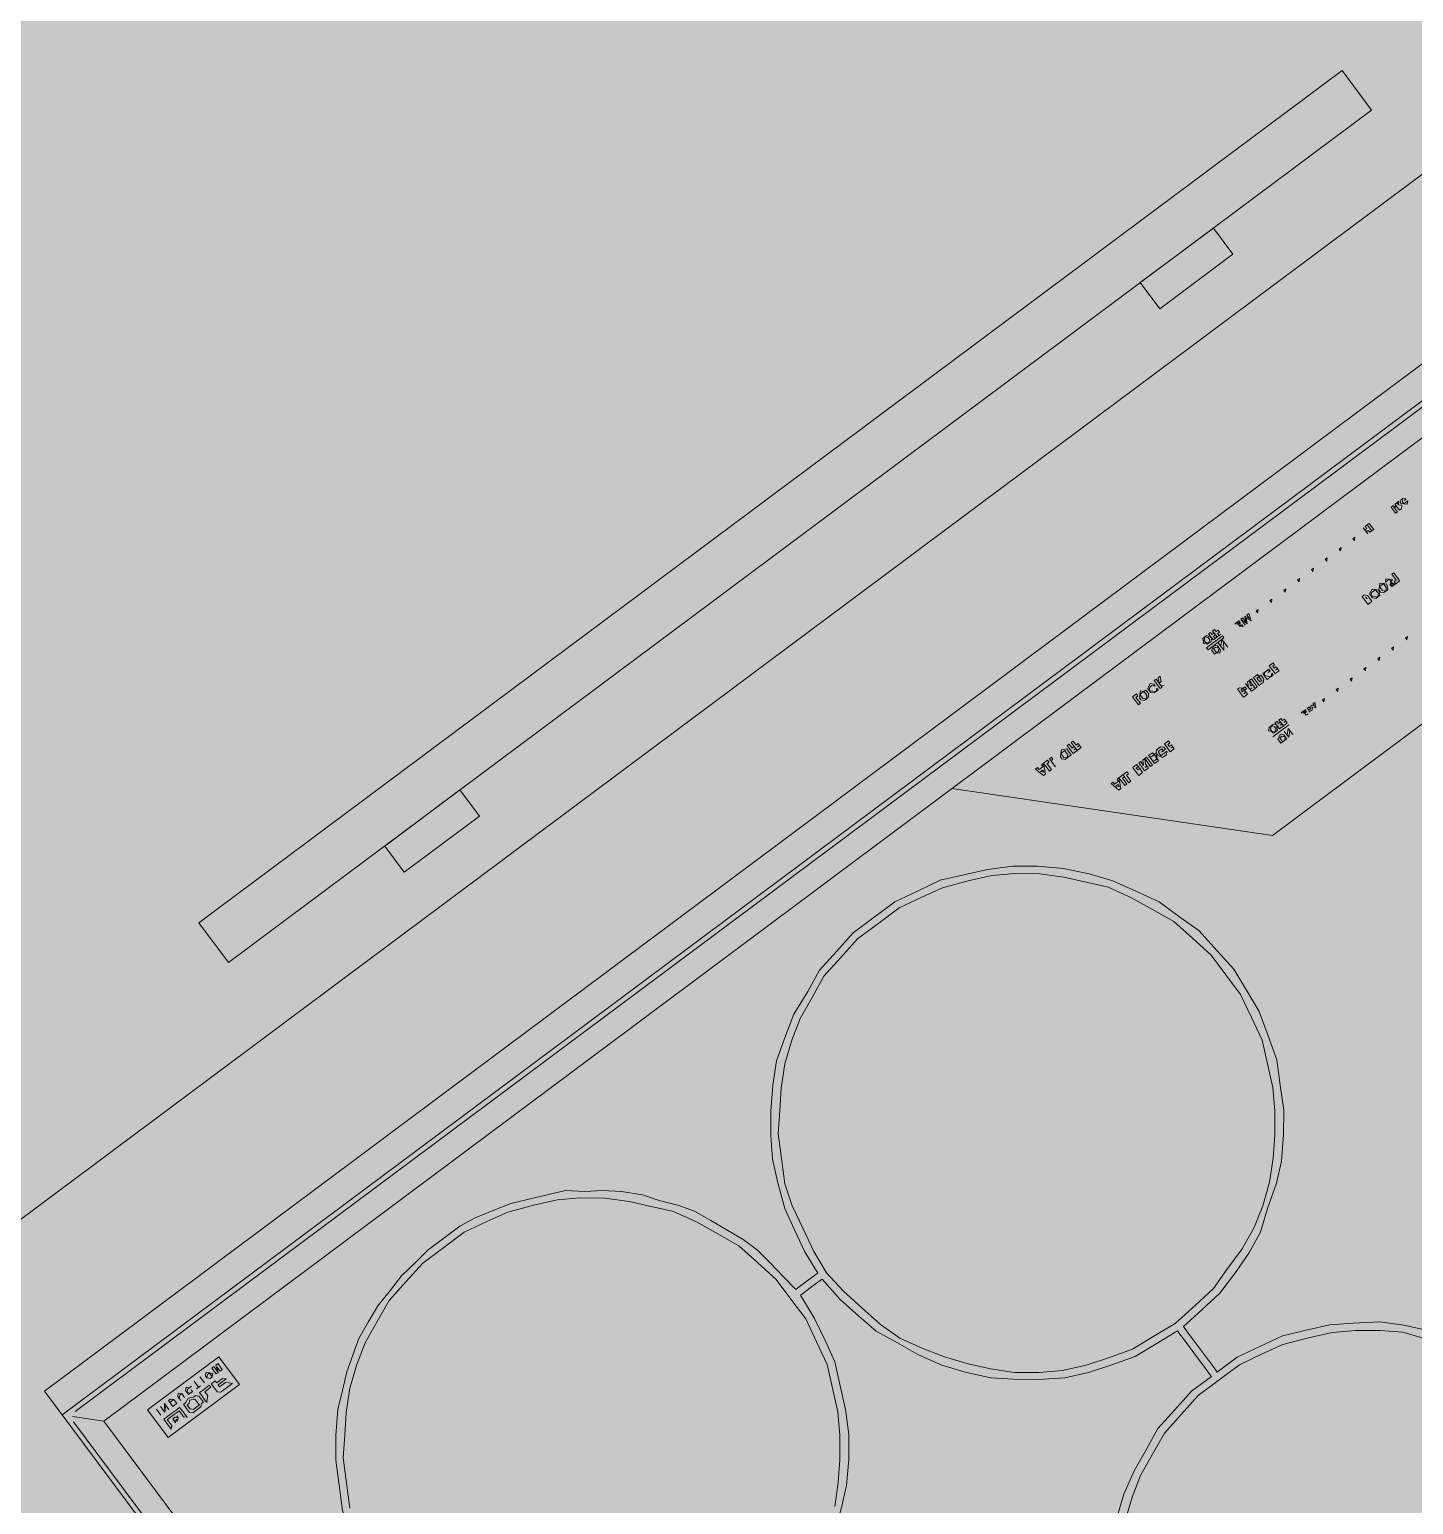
# Model space of a CAD drawing. Header units: metres. Extents: x -466 to 1322, y -1072 to 50.
# Drawn here: x 27.549 to 28.112, y -188.872 to -188.272 of the extents above; entities that cross this region are included whole.
import ezdxf

# ---------------------------------------------------------------- set-up
doc = ezdxf.new("R2010")
doc.units = ezdxf.units.M
doc.layers.add('A - MURO BAJO', color=2, linetype='Continuous', lineweight=0)
doc.layers.add('A-Furn-Ktch', color=122, linetype='Continuous', lineweight=5)
doc.layers.add('Hatch Interior', color=7, linetype='Continuous', lineweight=0, true_color=0xaf6350)

msp = doc.modelspace()

# ---------------------------------------------------------------- hatches: boundary and pattern name
at = {"layer": 'Hatch Interior', "transparency": 33554687}
h = msp.add_hatch(color=256, dxfattribs=at)
h.dxf.hatch_style = 1
h.paths.add_polyline_path([(8.29084, -197.84474), (48.88704, -167.58569), (57.00696, -188.03149), (51.1518, -190.35683), (45.60585, -176.39223), (17.7382, -197.16384), (15.52701, -194.19725), (9.71181, -198.53171)])
h.paths.add_polyline_path([(29.40053, -202.38558), (27.18072, -206.97714), (48.83309, -217.44507), (51.0529, -212.85351)])
h.paths.add_polyline_path([(51.89028, -192.14928), (57.71104, -189.8373), (59.56785, -194.47976), (53.76873, -196.78284), (53.69044, -196.74906)])
h.paths.add_polyline_path([(18.14652, -194.36504), (16.54296, -195.56028), (15.52701, -194.19725), (15.36665, -194.31678), (17.45832, -197.12301), (13.26423, -200.24914), (13.46722, -200.34728), (17.7382, -197.16384), (16.66249, -195.72064), (18.26605, -194.5254), (19.34176, -195.9686), (21.46648, -194.38491), (21.34695, -194.22455), (19.22224, -195.80824), (17.25009, -193.16237), (20.17659, -190.98106), (22.26826, -193.78729), (22.34843, -193.72753), (20.25677, -190.9213), (23.10308, -188.79975), (25.07523, -191.44562), (23.03246, -192.97193), (23.15199, -193.13229), (29.32293, -188.52897), (29.20341, -188.36861), (25.23558, -191.3261), (23.14392, -188.51987), (17.13057, -193.00201)])
h.paths.add_polyline_path([(46.60465, -178.89054), (51.65518, -175.12604), (51.73174, -175.31843), (46.84723, -178.95917), (48.16451, -182.28983), (53.6479, -180.11213), (53.72202, -180.29789), (48.23863, -182.47559), (51.27082, -190.09437), (56.75422, -187.91667), (56.56271, -187.45474), (56.74859, -187.38092), (57.00696, -188.03149), (51.1518, -190.35683), (43.73311, -171.6767), (28.48209, -183.0443), (27.95905, -183.43416), (8.49383, -197.94288), (8.29084, -197.84474), (48.88704, -167.58569), (49.15533, -168.26123), (48.96945, -168.33506), (48.79743, -167.90192), (43.89916, -171.55294), (45.60918, -176.38974)], flags=16)
h.paths.add_polyline_path([(53.69044, -196.74906), (53.76873, -196.78284), (59.56785, -194.47976), (58.53021, -191.86866), (55.55673, -193.04956), (55.63055, -193.23544), (58.60459, -192.05431), (59.49403, -194.29388), (55.66029, -195.81643), (55.52089, -195.87179), (53.82475, -196.5454), (52.93532, -194.30583)], flags=17)
h.paths.add_polyline_path([(55.07852, -190.88411), (55.19965, -190.83828), (55.24816, -190.81542)], flags=16)
h.paths.add_polyline_path([(57.51408, -189.91687), (57.72234, -189.83282), (57.16471, -190.05428)])
h.paths.add_polyline_path([(52.41364, -191.94146), (51.89028, -192.14928), (51.89028, -192.14928)], flags=16)

# ---------------------------------------------------------------- linework, layer by layer
at = {"layer": 'A - MURO BAJO', "ltscale": 0.05}
msp.add_lwpolyline([(23.14392, -188.51987), (23.62498, -188.1613), (25.31235, -190.42068), (28.7991, -187.82177), (29.20341, -188.36861)], dxfattribs=at)
at = {"layer": 'A-Furn-Ktch'}
for points in [[(28.28504, -188.28209), (27.55527, -188.82604)], [(28.29305, -188.29114), (27.56246, -188.8357)], [(28.28861, -188.29695), (27.56768, -188.83431)], [(27.56768, -188.83431), (28.28861, -188.29695)], [(27.57931, -188.83816), (28.28897, -188.3092)], [(28.34475, -188.38403), (28.05509, -188.59993)], [(28.10809, -188.4628), (28.10728, -188.4634)], [(28.10788, -188.4642), (28.10809, -188.4628)], [(28.10809, -188.4628), (28.10949, -188.463)], [(28.10949, -188.463), (28.10809, -188.4628)], [(28.10406, -188.4658), (28.10326, -188.4664)], [(28.10326, -188.4664), (28.10506, -188.46881)], [(28.10546, -188.46601), (28.10406, -188.4658)], [(28.10466, -188.46661), (28.10406, -188.4658)], [(28.10406, -188.4658), (28.10466, -188.46661)], [(28.10466, -188.46661), (28.10546, -188.46601)], [(28.10526, -188.46741), (28.10466, -188.46661)], [(28.10567, -188.4646), (28.10487, -188.4652)], [(28.10487, -188.4652), (28.10666, -188.46762)], [(28.10506, -188.46881), (28.10586, -188.46822)], [(28.10586, -188.46822), (28.10526, -188.46741)], [(28.10648, -188.464), (28.10567, -188.4646)], [(28.10567, -188.4646), (28.10627, -188.46541)], [(28.10627, -188.46541), (28.10567, -188.4646)], [(28.10627, -188.46541), (28.10648, -188.464)], [(28.10767, -188.46561), (28.10627, -188.46541)], [(28.10666, -188.46762), (28.10747, -188.46702)], [(28.10728, -188.4634), (28.10707, -188.46481)], [(28.10707, -188.46481), (28.10848, -188.46501)], [(28.10747, -188.46702), (28.10767, -188.46561)], [(28.10848, -188.46501), (28.10788, -188.4642)], [(28.11009, -188.46381), (28.10929, -188.46441), (28.10848, -188.46501)], [(28.10848, -188.46501), (28.10989, -188.46522)], [(28.10949, -188.463), (28.10869, -188.4636)], [(28.10869, -188.4636), (28.10949, -188.463)], [(28.10989, -188.46522), (28.11009, -188.46381)], [(28.09199, -188.4748), (28.09379, -188.47721)], [(28.09259, -188.4756), (28.09199, -188.4748)], [(28.0936, -188.4736), (28.0928, -188.4742)], [(28.0928, -188.4742), (28.0934, -188.475)], [(28.09441, -188.473), (28.0936, -188.4736)], [(28.0936, -188.4736), (28.0954, -188.47601)], [(28.0954, -188.47601), (28.0936, -188.4736)], [(28.09621, -188.47541), (28.09441, -188.473)], [(28.08776, -188.4792), (28.08836, -188.48), (28.08857, -188.4786), (28.08776, -188.4792)], [(28.0934, -188.475), (28.09259, -188.4756)], [(28.09319, -188.47641), (28.094, -188.47581)], [(28.09379, -188.47721), (28.09319, -188.47641)], [(28.094, -188.47581), (28.0946, -188.47661)], [(28.0946, -188.47661), (28.0954, -188.47601)], [(28.0954, -188.47601), (28.09621, -188.47541)], [(28.08213, -188.4834), (28.08273, -188.4842), (28.08294, -188.4828), (28.08213, -188.4834)], [(28.07086, -188.49179), (28.07146, -188.4926), (28.07167, -188.49119), (28.07086, -188.49179)], [(28.0765, -188.48759), (28.0771, -188.4884), (28.0773, -188.487), (28.0765, -188.48759)], [(28.06523, -188.49599), (28.06583, -188.4968), (28.06604, -188.49539), (28.06523, -188.49599)], [(28.09854, -188.4987), (28.09834, -188.50011), (28.09894, -188.50091)], [(28.10015, -188.4975), (28.09875, -188.4973), (28.09854, -188.4987)], [(28.09854, -188.4987), (28.09935, -188.4981), (28.10015, -188.4975)], [(28.09974, -188.50031), (28.09914, -188.49951), (28.09854, -188.4987)], [(28.10195, -188.49991), (28.10156, -188.49771), (28.10015, -188.4975)], [(28.10015, -188.4975), (28.10075, -188.49831), (28.10135, -188.49911)], [(28.10116, -188.49549), (28.10096, -188.4969)], [(28.10096, -188.4969), (28.10176, -188.4963)], [(28.10257, -188.4957), (28.10116, -188.49549)], [(28.10176, -188.4963), (28.10257, -188.4957)], [(28.10398, -188.4959), (28.10257, -188.4957)], [(28.10257, -188.4957), (28.10317, -188.49651)], [(28.10317, -188.49651), (28.10297, -188.49791)], [(28.10377, -188.49731), (28.10437, -188.49811), (28.10297, -188.49791)], [(28.10297, -188.49791), (28.10377, -188.49731)], [(28.10297, -188.49791), (28.10356, -188.49871)], [(28.10317, -188.49651), (28.10398, -188.4959)], [(28.10377, -188.49731), (28.10317, -188.49651)], [(28.10356, -188.49871), (28.10437, -188.49811)], [(28.10438, -188.4931), (28.10357, -188.4937)], [(28.10357, -188.4937), (28.10537, -188.49611)], [(28.10517, -188.49751), (28.10377, -188.49731)], [(28.10437, -188.49811), (28.10517, -188.49751)], [(28.10618, -188.49551), (28.10438, -188.4931)], [(28.10537, -188.49611), (28.10458, -188.49671)], [(28.10458, -188.49671), (28.10517, -188.49751)], [(28.10517, -188.49751), (28.10678, -188.49632)], [(28.10678, -188.49632), (28.10618, -188.49551)], [(28.05397, -188.50439), (28.05457, -188.50519), (28.05478, -188.50379), (28.05397, -188.50439)], [(28.0596, -188.50019), (28.0602, -188.501), (28.06041, -188.49959), (28.0596, -188.50019)], [(28.09231, -188.50209), (28.09151, -188.50269)], [(28.09151, -188.50269), (28.09211, -188.5035), (28.09271, -188.5043), (28.0939, -188.50591)], [(28.09372, -188.5023), (28.09231, -188.50209)], [(28.09351, -188.5037), (28.09291, -188.5029)], [(28.09291, -188.5029), (28.09351, -188.5037)], [(28.09432, -188.5031), (28.09372, -188.5023)], [(28.09492, -188.50391), (28.09432, -188.5031)], [(28.09694, -188.4999), (28.09553, -188.49969), (28.09452, -188.5017)], [(28.09452, -188.5017), (28.09512, -188.5025), (28.09572, -188.50331)], [(28.09471, -188.50531), (28.09552, -188.50471)], [(28.09552, -188.50471), (28.09492, -188.50391)], [(28.09653, -188.50271), (28.09512, -188.5025), (28.09533, -188.5011)], [(28.09533, -188.5011), (28.09613, -188.5005), (28.09694, -188.4999)], [(28.09572, -188.50331), (28.09713, -188.50351)], [(28.09793, -188.50291), (28.09653, -188.50271)], [(28.09874, -188.50231), (28.09834, -188.50011), (28.09694, -188.4999)], [(28.09694, -188.4999), (28.09754, -188.5007), (28.09814, -188.50151)], [(28.09713, -188.50351), (28.09793, -188.50291)], [(28.09814, -188.50151), (28.09793, -188.50291)], [(28.09793, -188.50291), (28.09874, -188.50231)], [(28.09894, -188.50091), (28.10034, -188.50111)], [(28.10115, -188.50051), (28.09974, -188.50031)], [(28.10034, -188.50111), (28.10115, -188.50051)], [(28.10135, -188.49911), (28.10115, -188.50051)], [(28.10115, -188.50051), (28.10195, -188.49991)], [(28.04572, -188.51179), (28.04371, -188.51078)], [(28.04371, -188.51078), (28.04411, -188.51299)], [(28.04533, -188.50958), (28.04452, -188.51018)], [(28.04452, -188.51018), (28.04572, -188.51179)], [(28.04632, -188.5126), (28.04533, -188.50958)], [(28.04834, -188.50858), (28.04894, -188.50939), (28.04914, -188.50798), (28.04834, -188.50858)], [(28.0939, -188.50591), (28.09471, -188.50531)], [(28.03146, -188.51616), (28.03065, -188.51676)], [(28.03065, -188.51676), (28.03245, -188.51918)], [(28.03206, -188.51697), (28.03146, -188.51616)], [(28.03286, -188.51637), (28.03206, -188.51697)], [(28.03346, -188.51717), (28.03286, -188.51637)], [(28.0405, -188.51318), (28.03969, -188.51378)], [(28.03969, -188.51378), (28.0411, -188.51398)], [(28.0413, -188.51258), (28.0405, -188.51318)], [(28.0411, -188.51398), (28.0405, -188.51318)], [(28.0405, -188.51318), (28.0419, -188.51338)], [(28.0419, -188.51338), (28.0411, -188.51398)], [(28.0411, -188.51398), (28.0417, -188.51479)], [(28.0419, -188.51338), (28.0413, -188.51258)], [(28.0417, -188.51479), (28.0419, -188.51338)], [(28.0425, -188.51419), (28.0417, -188.51479)], [(28.0417, -188.51479), (28.0431, -188.51499)], [(28.04292, -188.51138), (28.04211, -188.51198)], [(28.04211, -188.51198), (28.04471, -188.51379)], [(28.04391, -188.51439), (28.04211, -188.51198)], [(28.04211, -188.51198), (28.04391, -188.51439)], [(28.0431, -188.51499), (28.0425, -188.51419)], [(28.04411, -188.51299), (28.04292, -188.51138)], [(28.04471, -188.51379), (28.04431, -188.51159)], [(28.04431, -188.51159), (28.04632, -188.5126)], [(28.02824, -188.51856), (28.02744, -188.51916), (28.02663, -188.51976)], [(28.02663, -188.51976), (28.02703, -188.52197), (28.02783, -188.52137)], [(28.02723, -188.52056), (28.02744, -188.51916), (28.02884, -188.51937)], [(28.02783, -188.52137), (28.02723, -188.52056)], [(28.02783, -188.52137), (28.02843, -188.52217)], [(28.02924, -188.52157), (28.02783, -188.52137)], [(28.03466, -188.51878), (28.02822, -188.52358)], [(28.03004, -188.52098), (28.03024, -188.51957), (28.02824, -188.51856)], [(28.02843, -188.52217), (28.02924, -188.52157)], [(28.02882, -188.52438), (28.03526, -188.51959)], [(28.02884, -188.51937), (28.02944, -188.52017)], [(28.02985, -188.51736), (28.02904, -188.51796)], [(28.02904, -188.51796), (28.03084, -188.52038)], [(28.02944, -188.52017), (28.02924, -188.52157)], [(28.02924, -188.52157), (28.03004, -188.52098)], [(28.03045, -188.51817), (28.02985, -188.51736)], [(28.03264, -188.52279), (28.03123, -188.52259), (28.03023, -188.52459)], [(28.03125, -188.51757), (28.03045, -188.51817)], [(28.03084, -188.52038), (28.03245, -188.51918)], [(28.03105, -188.51897), (28.03185, -188.51837)], [(28.03165, -188.51978), (28.03105, -188.51897)], [(28.03185, -188.51837), (28.03125, -188.51757)], [(28.03245, -188.51918), (28.03165, -188.51978)], [(28.03245, -188.51918), (28.03406, -188.51798)], [(28.03384, -188.5244), (28.03324, -188.52359), (28.03264, -188.52279)], [(28.03266, -188.51777), (28.03346, -188.51717)], [(28.03326, -188.51858), (28.03266, -188.51777)], [(28.03404, -188.52299), (28.03284, -188.52139)], [(28.03284, -188.52139), (28.03524, -188.5246)], [(28.03406, -188.51798), (28.03326, -188.51858)], [(28.03446, -188.52019), (28.03404, -188.52299)], [(28.03685, -188.5234), (28.03446, -188.52019)], [(28.03526, -188.51959), (28.03466, -188.51878)], [(28.03524, -188.5246), (28.03506, -188.52099)], [(28.03506, -188.52099), (28.03685, -188.5234)], [(28.10972, -188.52041), (28.10912, -188.5196), (28.10993, -188.519), (28.10972, -188.52041)], [(28.02822, -188.52358), (28.02882, -188.52438)], [(28.03023, -188.52459), (28.03083, -188.52539), (28.03143, -188.5262)], [(28.03104, -188.52399), (28.03183, -188.52339), (28.03324, -188.52359), (28.03303, -188.525)], [(28.03223, -188.5256), (28.03163, -188.52479), (28.03104, -188.52399)], [(28.03143, -188.5262), (28.03223, -188.5256)], [(28.03303, -188.525), (28.03223, -188.5256)], [(28.03223, -188.5256), (28.03363, -188.52581)], [(28.03363, -188.52581), (28.03384, -188.5244)], [(28.09845, -188.52881), (28.09785, -188.528), (28.09866, -188.5274), (28.09845, -188.52881)], [(28.10409, -188.5246), (28.10349, -188.5238), (28.10429, -188.5232), (28.10409, -188.5246)], [(28.04887, -188.53448), (28.04806, -188.53508)], [(28.04947, -188.53528), (28.04887, -188.53448)], [(28.05027, -188.53469), (28.04947, -188.53528)], [(28.05147, -188.5363), (28.05027, -188.53469)], [(28.05188, -188.53349), (28.05107, -188.53409)], [(28.05107, -188.53409), (28.05167, -188.53489), (28.05287, -188.5365)], [(28.05308, -188.5351), (28.05167, -188.53489), (28.05188, -188.53349)], [(28.05349, -188.53228), (28.05188, -188.53349)], [(28.05188, -188.53349), (28.05268, -188.53289)], [(28.05268, -188.53289), (28.05409, -188.53309)], [(28.05469, -188.5339), (28.05448, -188.5353), (28.05308, -188.5351)], [(28.05409, -188.53309), (28.05328, -188.53369)], [(28.05328, -188.53369), (28.05409, -188.53309)], [(28.05409, -188.53309), (28.05349, -188.53228)], [(28.0553, -188.52968), (28.05369, -188.53088)], [(28.05369, -188.53088), (28.05609, -188.5341)], [(28.05448, -188.5353), (28.05529, -188.5347)], [(28.05529, -188.5347), (28.05469, -188.5339)], [(28.0551, -188.53108), (28.0559, -188.53048)], [(28.0557, -188.53189), (28.0551, -188.53108)], [(28.0559, -188.53048), (28.0553, -188.52968)], [(28.0565, -188.53129), (28.0557, -188.53189)], [(28.05609, -188.5341), (28.0577, -188.5329)], [(28.0571, -188.53209), (28.0563, -188.53269)], [(28.0563, -188.53269), (28.0571, -188.53209)], [(28.0571, -188.53209), (28.0565, -188.53129)], [(28.0577, -188.5329), (28.0571, -188.53209)], [(28.09282, -188.533), (28.09222, -188.5322), (28.09303, -188.5316), (28.09282, -188.533)], [(28.00269, -188.54137), (28.00348, -188.54077)], [(28.00348, -188.54077), (28.00408, -188.54157)], [(28.00429, -188.54017), (28.0053, -188.53816)], [(28.00489, -188.54097), (28.00429, -188.54017)], [(28.00509, -188.53957), (28.00489, -188.54097)], [(28.0059, -188.53897), (28.00509, -188.53957)], [(28.0053, -188.53816), (28.00671, -188.53837)], [(28.0073, -188.53917), (28.0059, -188.53897)], [(28.00629, -188.54118), (28.0077, -188.54138), (28.0079, -188.53998)], [(28.00671, -188.53837), (28.0073, -188.53917)], [(28.00691, -188.53696), (28.00772, -188.53636)], [(28.00751, -188.53777), (28.00691, -188.53696)], [(28.00811, -188.53857), (28.00751, -188.53777)], [(28.0085, -188.54078), (28.0077, -188.54138)], [(28.00772, -188.53636), (28.00832, -188.53717)], [(28.0079, -188.53998), (28.0085, -188.54078)], [(28.00931, -188.54018), (28.00811, -188.53857)], [(28.00832, -188.53717), (28.00891, -188.53797)], [(28.00852, -188.53576), (28.00932, -188.53517)], [(28.00891, -188.53797), (28.00852, -188.53576)], [(28.00972, -188.53737), (28.00891, -188.53797)], [(28.00891, -188.53797), (28.00951, -188.53878)], [(28.01012, -188.53958), (28.00931, -188.54018)], [(28.00932, -188.53517), (28.00972, -188.53737)], [(28.00951, -188.53878), (28.01092, -188.53898)], [(28.01092, -188.53898), (28.00951, -188.53878)], [(28.00951, -188.53878), (28.01012, -188.53958)], [(28.04162, -188.53987), (28.04082, -188.54047)], [(28.04082, -188.54047), (28.04142, -188.54128), (28.04202, -188.54209), (28.04322, -188.54369)], [(28.04303, -188.54008), (28.04162, -188.53987)], [(28.04222, -188.54068), (28.04303, -188.54008)], [(28.04282, -188.54148), (28.04222, -188.54068)], [(28.04303, -188.54008), (28.04363, -188.54088), (28.04282, -188.54148)], [(28.04383, -188.53948), (28.04303, -188.54008)], [(28.04363, -188.54088), (28.04443, -188.54029)], [(28.04443, -188.54029), (28.04383, -188.53948)], [(28.04523, -188.53969), (28.04403, -188.53808)], [(28.04403, -188.53808), (28.04463, -188.53888), (28.04523, -188.53969), (28.04643, -188.5413)], [(28.04564, -188.53688), (28.04484, -188.53748)], [(28.04484, -188.53748), (28.04523, -188.53969)], [(28.04645, -188.53628), (28.04564, -188.53688)], [(28.04564, -188.53688), (28.04804, -188.5401)], [(28.04604, -188.53909), (28.04564, -188.53688)], [(28.04583, -188.54049), (28.04664, -188.53989)], [(28.04664, -188.53989), (28.04583, -188.54049)], [(28.04685, -188.53849), (28.04604, -188.53909)], [(28.04643, -188.5413), (28.04724, -188.5407)], [(28.04885, -188.5395), (28.04645, -188.53628)], [(28.04804, -188.5401), (28.04685, -188.53849)], [(28.04724, -188.5407), (28.04804, -188.5401)], [(28.04806, -188.53508), (28.04726, -188.53568)], [(28.04726, -188.53568), (28.04786, -188.53648), (28.04846, -188.53729), (28.04965, -188.53889)], [(28.04804, -188.5401), (28.04885, -188.5395)], [(28.04866, -188.53588), (28.04947, -188.53528)], [(28.04986, -188.53749), (28.04866, -188.53588)], [(28.04947, -188.53528), (28.05007, -188.53609)], [(28.04965, -188.53889), (28.05046, -188.53829)], [(28.05067, -188.53689), (28.04986, -188.53749)], [(28.05007, -188.53609), (28.05067, -188.53689)], [(28.05046, -188.53829), (28.05126, -188.53769)], [(28.05126, -188.53769), (28.05147, -188.5363)], [(28.05287, -188.5365), (28.05448, -188.5353)], [(28.08156, -188.5414), (28.08096, -188.54059), (28.08176, -188.53999), (28.08156, -188.5414)], [(28.08719, -188.5372), (28.08659, -188.5364), (28.08739, -188.5358), (28.08719, -188.5372)], [(27.99806, -188.54356), (27.99967, -188.54236)], [(28.00046, -188.54678), (27.99806, -188.54356)], [(28.00027, -188.54317), (27.99946, -188.54377)], [(27.99946, -188.54377), (28.00126, -188.54618)], [(27.99967, -188.54236), (28.00027, -188.54317)], [(28.00126, -188.54618), (28.00046, -188.54678)], [(28.00087, -188.54397), (28.00107, -188.54257)], [(28.00147, -188.54477), (28.00087, -188.54397)], [(28.00107, -188.54257), (28.00128, -188.54116), (28.00269, -188.54137)], [(28.00188, -188.54197), (28.00107, -188.54257)], [(28.00107, -188.54257), (28.00167, -188.54337)], [(28.00287, -188.54498), (28.00147, -188.54477)], [(28.00167, -188.54337), (28.00227, -188.54417)], [(28.00269, -188.54137), (28.00188, -188.54197)], [(28.00227, -188.54417), (28.00368, -188.54438), (28.00388, -188.54297)], [(28.00388, -188.54297), (28.00328, -188.54217), (28.00269, -188.54137)], [(28.00448, -188.54378), (28.00368, -188.54438), (28.00287, -188.54498)], [(28.00408, -188.54157), (28.00468, -188.54238)], [(28.00468, -188.54238), (28.00448, -188.54378)], [(28.00489, -188.54097), (28.00629, -188.54118)], [(28.00549, -188.54178), (28.00489, -188.54097)], [(28.0077, -188.54138), (28.00689, -188.54198), (28.00549, -188.54178)], [(28.04322, -188.54369), (28.04402, -188.54309)], [(28.04342, -188.54229), (28.04423, -188.54169)], [(28.04423, -188.54169), (28.04342, -188.54229)], [(28.04423, -188.54169), (28.04363, -188.54088)], [(28.04402, -188.54309), (28.04483, -188.54249)], [(28.04483, -188.54249), (28.04423, -188.54169)], [(28.07231, -188.54579), (28.07151, -188.54639)], [(28.07151, -188.54639), (28.07211, -188.54719)], [(28.07271, -188.548), (28.07231, -188.54579)], [(28.07593, -188.5456), (28.07533, -188.54479), (28.07613, -188.54419), (28.07593, -188.5456)], [(28.05844, -188.55237), (28.05764, -188.55297)], [(28.05904, -188.55317), (28.05844, -188.55237)], [(28.05985, -188.55257), (28.05904, -188.55317)], [(28.06045, -188.55338), (28.05985, -188.55257)], [(28.06749, -188.54939), (28.06668, -188.54999)], [(28.06668, -188.54999), (28.06808, -188.55019)], [(28.06829, -188.54879), (28.06749, -188.54939)], [(28.06808, -188.55019), (28.06749, -188.54939)], [(28.06749, -188.54939), (28.06889, -188.54959)], [(28.06808, -188.55019), (28.06889, -188.54959)], [(28.06889, -188.54959), (28.06808, -188.55019)], [(28.06869, -188.55099), (28.06808, -188.55019)], [(28.06808, -188.55019), (28.06869, -188.55099)], [(28.06889, -188.54959), (28.06829, -188.54879)], [(28.06949, -188.55039), (28.06869, -188.55099)], [(28.06869, -188.55099), (28.06949, -188.55039)], [(28.0699, -188.54759), (28.0691, -188.54819)], [(28.0691, -188.54819), (28.0711, -188.54919)], [(28.0703, -188.54979), (28.0691, -188.54819)], [(28.0691, -188.54819), (28.0703, -188.54979)], [(28.0705, -188.54839), (28.0699, -188.54759)], [(28.0707, -188.54699), (28.0705, -188.54839)], [(28.07211, -188.54719), (28.0707, -188.54699)], [(28.0711, -188.54919), (28.0713, -188.54779)], [(28.0713, -188.54779), (28.07271, -188.548)], [(28.05362, -188.55597), (28.05341, -188.55737), (28.05482, -188.55758)], [(28.05522, -188.55477), (28.05442, -188.55537), (28.05362, -188.55597)], [(28.05422, -188.55677), (28.05442, -188.55537), (28.05582, -188.55558), (28.05642, -188.55638)], [(28.05482, -188.55758), (28.05422, -188.55677)], [(28.05482, -188.55758), (28.05542, -188.55838)], [(28.05622, -188.55778), (28.05482, -188.55758)], [(28.06165, -188.55499), (28.05521, -188.55978)], [(28.05521, -188.55978), (28.06165, -188.55499)], [(28.05702, -188.55719), (28.05663, -188.55497), (28.05522, -188.55477)], [(28.05542, -188.55838), (28.05622, -188.55778)], [(28.05683, -188.55357), (28.05603, -188.55417)], [(28.05603, -188.55417), (28.05783, -188.55659)], [(28.05642, -188.55638), (28.05622, -188.55778)], [(28.05622, -188.55778), (28.05702, -188.55719)], [(28.05743, -188.55437), (28.05683, -188.55357)], [(28.05963, -188.559), (28.05822, -188.55879), (28.05722, -188.56079)], [(28.05824, -188.55377), (28.05743, -188.55437)], [(28.05764, -188.55297), (28.05944, -188.55539)], [(28.05783, -188.55659), (28.05944, -188.55539)], [(28.05884, -188.55458), (28.05803, -188.55518)], [(28.05803, -188.55518), (28.05884, -188.55458)], [(28.05884, -188.55458), (28.05824, -188.55377)], [(28.05944, -188.55539), (28.05884, -188.55458)], [(28.05944, -188.55539), (28.06105, -188.55418)], [(28.06045, -188.55338), (28.05964, -188.55398)], [(28.05964, -188.55398), (28.06045, -188.55338)], [(28.06103, -188.5592), (28.05983, -188.55759)], [(28.05983, -188.55759), (28.06163, -188.56001)], [(28.06105, -188.55418), (28.06045, -188.55338)], [(28.06144, -188.55639), (28.06103, -188.5592)], [(28.06324, -188.55881), (28.06144, -188.55639)], [(28.06163, -188.56001), (28.06204, -188.5572)], [(28.06204, -188.5572), (28.06324, -188.55881)], [(27.9713, -188.56476), (27.96909, -188.56515), (27.96889, -188.56655), (27.96868, -188.56796), (27.96928, -188.56876)], [(27.9731, -188.56717), (27.9719, -188.56556), (27.9713, -188.56476)], [(27.97231, -188.56275), (27.97151, -188.56335)], [(27.97151, -188.56335), (27.97391, -188.56657)], [(27.97351, -188.56436), (27.97231, -188.56275)], [(27.97392, -188.56155), (27.97312, -188.56215)], [(27.97312, -188.56215), (27.97552, -188.56537)], [(27.97432, -188.56376), (27.97351, -188.56436)], [(27.97512, -188.56316), (27.97392, -188.56155)], [(27.97492, -188.56456), (27.97411, -188.56517)], [(27.97411, -188.56517), (27.97492, -188.56456)], [(27.97492, -188.56456), (27.97432, -188.56376)], [(27.97552, -188.56537), (27.97492, -188.56456)], [(27.97593, -188.56256), (27.97512, -188.56316)], [(27.97552, -188.56537), (27.97713, -188.56417)], [(27.97653, -188.56336), (27.97572, -188.56396)], [(27.97572, -188.56396), (27.97653, -188.56336)], [(27.97653, -188.56336), (27.97593, -188.56256)], [(27.97713, -188.56417), (27.97653, -188.56336)], [(28.00943, -188.56387), (28.00783, -188.56506)], [(28.00843, -188.56587), (28.00924, -188.56527), (28.01003, -188.56467)], [(28.01084, -188.56407), (28.00943, -188.56387)], [(28.01003, -188.56467), (28.01064, -188.56548)], [(28.01144, -188.56488), (28.01084, -188.56407)], [(28.01266, -188.56147), (28.01105, -188.56267)], [(28.01105, -188.56267), (28.01344, -188.56588)], [(28.01245, -188.56287), (28.01326, -188.56227)], [(28.01305, -188.56368), (28.01245, -188.56287)], [(28.01326, -188.56227), (28.01266, -188.56147)], [(28.01386, -188.56308), (28.01305, -188.56368)], [(28.01344, -188.56588), (28.01505, -188.56468)], [(28.01446, -188.56388), (28.01365, -188.56448)], [(28.01365, -188.56448), (28.01446, -188.56388)], [(28.01446, -188.56388), (28.01386, -188.56308)], [(28.01505, -188.56468), (28.01446, -188.56388)], [(28.05722, -188.56079), (28.05782, -188.5616), (28.05842, -188.56241)], [(28.05802, -188.56019), (28.05882, -188.5596)], [(28.05922, -188.56181), (28.05862, -188.561), (28.05802, -188.56019)], [(28.05842, -188.56241), (28.05922, -188.56181)], [(28.05882, -188.5596), (28.06023, -188.5598), (28.06002, -188.56121)], [(28.05922, -188.56181), (28.06002, -188.56121)], [(28.06002, -188.56121), (28.05922, -188.56181)], [(28.06083, -188.56061), (28.06023, -188.5598), (28.05963, -188.559)], [(28.06002, -188.56121), (28.06083, -188.56061)], [(27.96185, -188.57055), (27.96105, -188.57115)], [(27.96346, -188.56935), (27.96185, -188.57055)], [(27.96264, -188.57497), (27.96185, -188.57055)], [(27.96185, -188.57055), (27.96425, -188.57376)], [(27.96325, -188.57076), (27.96406, -188.57016)], [(27.96505, -188.57317), (27.96325, -188.57076)], [(27.96406, -188.57016), (27.96346, -188.56935)], [(27.96507, -188.56815), (27.96426, -188.56875)], [(27.96426, -188.56875), (27.96666, -188.57197)], [(27.96486, -188.56956), (27.96567, -188.56896)], [(27.96666, -188.57197), (27.96486, -188.56956)], [(27.96567, -188.56896), (27.96507, -188.56815)], [(27.96889, -188.56655), (27.96969, -188.56596), (27.9705, -188.56536)], [(27.97149, -188.56837), (27.97009, -188.56816), (27.96889, -188.56655)], [(27.96928, -188.56876), (27.97069, -188.56897)], [(27.9705, -188.56536), (27.97109, -188.56616), (27.97169, -188.56697)], [(27.97069, -188.56897), (27.97149, -188.56837)], [(27.97169, -188.56697), (27.97149, -188.56837)], [(27.97149, -188.56837), (27.9731, -188.56717)], [(27.97391, -188.56657), (27.97552, -188.56537)], [(28.00139, -188.56986), (28.00059, -188.57046)], [(28.00059, -188.57046), (28.00119, -188.57127), (28.00179, -188.57207), (28.00239, -188.57288), (28.00299, -188.57368)], [(28.00259, -188.57147), (28.00139, -188.56986)], [(28.003, -188.56866), (28.0022, -188.56926)], [(28.0022, -188.56926), (28.00259, -188.57147)], [(28.0038, -188.56806), (28.003, -188.56866)], [(28.003, -188.56866), (28.0054, -188.57188)], [(28.0034, -188.57087), (28.003, -188.56866)], [(28.0062, -188.57128), (28.0038, -188.56806)], [(28.00541, -188.56686), (28.00461, -188.56746)], [(28.00461, -188.56746), (28.00521, -188.56827), (28.00581, -188.56907), (28.00641, -188.56988), (28.00701, -188.57068)], [(28.00521, -188.56827), (28.00601, -188.56767)], [(28.00641, -188.56988), (28.00521, -188.56827)], [(28.00622, -188.56626), (28.00541, -188.56686)], [(28.00601, -188.56767), (28.00682, -188.56707)], [(28.00682, -188.56707), (28.00622, -188.56626)], [(28.00721, -188.56928), (28.00641, -188.56988)], [(28.00763, -188.56647), (28.00682, -188.56707)], [(28.00682, -188.56707), (28.00742, -188.56787), (28.00802, -188.56868)], [(28.00701, -188.57068), (28.00781, -188.57008)], [(28.00802, -188.56868), (28.00721, -188.56928)], [(28.00783, -188.56506), (28.00763, -188.56647)], [(28.00763, -188.56647), (28.00823, -188.56727), (28.01023, -188.56828)], [(28.00802, -188.56868), (28.00763, -188.56647)], [(28.00781, -188.57008), (28.00862, -188.56948)], [(28.00862, -188.56948), (28.00802, -188.56868)], [(28.00963, -188.56748), (28.00903, -188.56667), (28.00843, -188.56587)], [(28.01124, -188.56628), (28.01044, -188.56688), (28.00963, -188.56748)], [(28.00984, -188.56607), (28.01144, -188.56488)], [(28.01064, -188.56548), (28.00984, -188.56607)], [(28.01023, -188.56828), (28.01103, -188.56768), (28.01183, -188.56709)], [(28.01204, -188.56568), (28.01124, -188.56628)], [(28.01183, -188.56709), (28.01204, -188.56568)], [(27.95944, -188.57235), (27.95863, -188.57295)], [(27.95863, -188.57295), (27.96184, -188.57557)], [(27.96004, -188.57315), (27.95944, -188.57235)], [(27.96165, -188.57195), (27.96004, -188.57315)], [(27.96064, -188.57395), (27.96144, -188.57335)], [(27.96204, -188.57416), (27.96064, -188.57395)], [(27.96105, -188.57115), (27.96165, -188.57195)], [(27.96144, -188.57335), (27.96204, -188.57416)], [(27.96184, -188.57557), (27.96264, -188.57497)], [(27.96425, -188.57376), (27.96505, -188.57317)], [(27.99254, -188.57646), (27.99174, -188.57706)], [(27.99415, -188.57526), (27.99254, -188.57646)], [(27.99333, -188.58088), (27.99254, -188.57646)], [(27.99254, -188.57646), (27.99494, -188.57968)], [(27.99395, -188.57666), (27.99475, -188.57606)], [(27.99575, -188.57908), (27.99395, -188.57666)], [(27.99576, -188.57406), (27.99415, -188.57526)], [(27.99475, -188.57606), (27.99415, -188.57526)], [(27.99415, -188.57526), (27.99655, -188.57848)], [(27.99556, -188.57546), (27.99636, -188.57486)], [(27.99736, -188.57788), (27.99556, -188.57546)], [(27.99636, -188.57486), (27.99576, -188.57406)], [(27.99898, -188.57166), (27.99817, -188.57226)], [(27.99817, -188.57226), (27.99877, -188.57307), (27.99937, -188.57387), (27.99997, -188.57468), (28.00057, -188.57548)], [(27.99978, -188.57106), (27.99898, -188.57166)], [(27.99958, -188.57247), (28.00038, -188.57187)], [(28.00018, -188.57327), (27.99958, -188.57247)], [(28.00038, -188.57187), (27.99978, -188.57106)], [(28.00098, -188.57267), (28.00018, -188.57327)], [(28.00098, -188.57267), (28.00038, -188.57187)], [(28.00038, -188.57187), (28.00098, -188.57267)], [(28.00057, -188.57548), (28.00138, -188.57488)], [(28.00158, -188.57348), (28.00098, -188.57267)], [(28.00138, -188.57488), (28.00218, -188.57428)], [(28.00218, -188.57428), (28.00158, -188.57348)], [(28.00299, -188.57368), (28.00379, -188.57308)], [(28.00319, -188.57228), (28.004, -188.57168)], [(28.004, -188.57168), (28.00319, -188.57228)], [(28.0046, -188.57248), (28.0034, -188.57087)], [(28.00379, -188.57308), (28.0046, -188.57248)], [(28.0054, -188.57188), (28.0062, -188.57128)], [(28.05509, -188.59993), (27.92449, -188.58087)], [(27.99012, -188.57826), (27.98932, -188.57886)], [(27.98932, -188.57886), (27.99252, -188.58148)], [(27.99072, -188.57907), (27.99012, -188.57826)], [(27.99234, -188.57786), (27.99072, -188.57907)], [(27.99133, -188.57987), (27.99213, -188.57927)], [(27.99273, -188.58008), (27.99133, -188.57987)], [(27.99174, -188.57706), (27.99234, -188.57786)], [(27.99213, -188.57927), (27.99273, -188.58008)], [(27.99252, -188.58148), (27.99333, -188.58088)], [(27.99494, -188.57968), (27.99575, -188.57908)], [(27.99655, -188.57848), (27.99736, -188.57788)], [(27.85167, -188.70148), (27.85311, -188.69165), (27.85676, -188.68143), (27.86019, -188.6726), (27.86584, -188.66339), (27.87068, -188.65478), (27.87753, -188.64717), (27.88438, -188.63956), (27.89242, -188.63356), (27.90127, -188.62697), (27.91051, -188.62258), (27.91976, -188.61819), (27.9294, -188.61601), (27.93904, -188.61383), (27.94929, -188.61246), (27.95932, -188.61249), (27.96995, -188.61332), (27.98038, -188.61556), (27.99001, -188.6184), (27.99943, -188.62264), (28.00885, -188.62688), (28.01726, -188.63313), (28.02507, -188.63858), (28.03247, -188.64683), (28.03928, -188.65427), (28.04447, -188.66292), (28.04966, -188.67157), (28.05325, -188.68141), (28.05683, -188.69125), (28.0582, -188.70149), (28.05958, -188.71174), (28.05955, -188.72177), (28.05871, -188.7324)], [(27.89422, -188.63598), (27.88617, -188.64198), (27.87932, -188.64958), (27.87248, -188.65719), (27.86764, -188.66581), (27.86279, -188.67442), (27.85935, -188.68324), (27.85651, -188.69287), (27.85508, -188.7027), (27.85445, -188.71193), (27.85382, -188.72116), (27.8552, -188.7314), (27.85657, -188.74164), (27.85956, -188.75068), (27.86394, -188.75992), (27.86833, -188.76917), (27.87353, -188.77782), (27.88033, -188.78526), (27.88794, -188.79211), (27.89554, -188.79895), (27.90335, -188.8044), (27.91277, -188.80864), (27.92159, -188.81208), (27.93122, -188.81492), (27.94024, -188.81695), (27.95007, -188.81839), (27.96011, -188.81842), (27.96954, -188.81764), (27.97918, -188.81546), (27.98823, -188.81248), (27.99807, -188.80889), (28.00672, -188.8037), (28.01537, -188.79851), (28.02361, -188.79111), (28.03106, -188.78431), (28.0365, -188.7765), (28.04275, -188.76808), (28.04759, -188.75946), (28.05103, -188.75064), (28.05387, -188.74102), (28.0553, -188.73119), (28.05593, -188.72196), (28.05597, -188.71192), (28.05519, -188.70249), (28.05301, -188.69285), (28.05083, -188.68321), (28.04644, -188.67396), (28.04206, -188.66471), (28.03606, -188.65667), (28.03006, -188.64862), (28.02245, -188.64178), (28.01485, -188.63493), (28.00623, -188.63009), (27.99761, -188.62525), (27.9882, -188.621), (27.97917, -188.61897), (27.97014, -188.61694), (27.96031, -188.6155), (27.95028, -188.61547), (27.94084, -188.61625), (27.9312, -188.61843), (27.92076, -188.62121), (27.91231, -188.62499), (27.90307, -188.62938), (27.89422, -188.63598)], [(27.86991, -188.77801), (27.86472, -188.76936), (27.86033, -188.76011), (27.85654, -188.75167), (27.85376, -188.74123), (27.85159, -188.73159), (27.85081, -188.72215), (27.85084, -188.71211), (27.85167, -188.70148)], [(28.05871, -188.7324), (28.05668, -188.74143), (28.05304, -188.75165), (28.0502, -188.76128), (28.04536, -188.7699), (28.03991, -188.77771), (28.03366, -188.78612), (28.02622, -188.79292), (28.01877, -188.79973)], [(27.67466, -188.83342), (27.67649, -188.8258), (27.67832, -188.81818), (27.68075, -188.81136), (27.68318, -188.80455), (27.68701, -188.79793), (27.69084, -188.79132), (27.69608, -188.78492), (27.70051, -188.77911), (27.70635, -188.7735), (27.71138, -188.76851), (27.71782, -188.76371), (27.72426, -188.75891), (27.73049, -188.75551), (27.73813, -188.75233), (27.74496, -188.74974), (27.75239, -188.74795), (27.75982, -188.74617), (27.76725, -188.74438), (27.77508, -188.74481), (27.7823, -188.74443), (27.79013, -188.74485), (27.79855, -188.74608), (27.80537, -188.74851), (27.81299, -188.75034), (27.81981, -188.75277), (27.82642, -188.7566), (27.83965, -188.76427), (27.84545, -188.7687), (27.85046, -188.77374), (27.85606, -188.77957), (27.86106, -188.7846)], [(27.87686, -188.87296), (27.87829, -188.86313), (27.87892, -188.8539), (27.87895, -188.84386), (27.87818, -188.83443), (27.876, -188.82479), (27.87382, -188.81515), (27.86943, -188.8059), (27.86504, -188.79666), (27.85904, -188.78861), (27.85305, -188.78056), (27.84544, -188.77372), (27.83783, -188.76687), (27.82922, -188.76203), (27.8206, -188.75719), (27.81118, -188.75294), (27.80215, -188.75091), (27.79313, -188.74888), (27.7833, -188.74744), (27.77326, -188.74741), (27.76383, -188.74819), (27.75419, -188.75036), (27.74374, -188.75314), (27.7353, -188.75693), (27.72606, -188.76132), (27.71721, -188.76792)], [(27.71721, -188.76792), (27.70916, -188.77391), (27.70231, -188.78152), (27.69547, -188.78913), (27.69063, -188.79774), (27.68578, -188.80636), (27.68234, -188.81518), (27.6795, -188.8248), (27.67807, -188.83464), (27.67744, -188.84387), (27.67681, -188.8531), (27.67818, -188.86334), (27.67956, -188.87358)], [(27.86106, -188.7846), (27.86187, -188.784), (27.86509, -188.7816), (27.86911, -188.7786), (27.86991, -188.77801)], [(27.87171, -188.78042), (27.87091, -188.78102), (27.86688, -188.78402), (27.86367, -188.78641), (27.86286, -188.78702)], [(27.94044, -188.82056), (27.93001, -188.81833), (27.92038, -188.81549), (27.91096, -188.81125), (27.90234, -188.8064), (27.89373, -188.80156), (27.88672, -188.79552), (27.87911, -188.78867), (27.87171, -188.78042)], [(27.86286, -188.78702), (27.86865, -188.79647), (27.87304, -188.80571), (27.87683, -188.81415), (27.87901, -188.82379), (27.88119, -188.83343), (27.88256, -188.84368), (27.88253, -188.85371), (27.8817, -188.86435)], [(28.03256, -188.81823), (28.04061, -188.81223), (28.04986, -188.80785), (28.0591, -188.80345), (28.06874, -188.80127), (28.07839, -188.79909), (28.08782, -188.79832), (28.09866, -188.79775), (28.10849, -188.79919)], [(28.01636, -188.80152), (28.00771, -188.80672), (27.99907, -188.81191), (27.98922, -188.81549), (27.98018, -188.81848), (27.97054, -188.82065), (27.9597, -188.82122), (27.94967, -188.82119), (27.94044, -188.82056)], [(28.1177, -188.80483), (28.10808, -188.80199), (28.09885, -188.80137), (28.08881, -188.80133), (28.07938, -188.80211), (28.06974, -188.80429), (28.05929, -188.80707), (28.05085, -188.81086), (28.0416, -188.81525), (28.03276, -188.82184), (28.02471, -188.82784), (28.01786, -188.83545), (28.01101, -188.84305), (28.00617, -188.85167), (28.00133, -188.86028), (27.99789, -188.86911), (27.99505, -188.87873)], [(28.03015, -188.82003), (28.02955, -188.81922), (28.02775, -188.81681), (28.02296, -188.81037), (28.01876, -188.80474), (28.01696, -188.80232), (28.01636, -188.80152)], [(28.01877, -188.79973), (28.01937, -188.80053), (28.02117, -188.80294), (28.02537, -188.80858), (28.03016, -188.81501), (28.03196, -188.81743), (28.03256, -188.81823)], [(28.10849, -188.79919), (28.11892, -188.80143), (28.12854, -188.80426), (28.13797, -188.80851), (28.14739, -188.81275), (28.1552, -188.81819), (28.16361, -188.82444), (28.17041, -188.83189), (28.17781, -188.84014), (28.183, -188.84878), (28.18819, -188.85743), (28.19178, -188.86727), (28.19537, -188.87712)], [(27.62615, -188.812), (27.59719, -188.83359)], [(27.62414, -188.81601), (27.62333, -188.81661)], [(27.62333, -188.81661), (27.62513, -188.81902)], [(27.62593, -188.81842), (27.62414, -188.81601)], [(27.62574, -188.81481), (27.62494, -188.81541)], [(27.62494, -188.81541), (27.62593, -188.81842)], [(27.62593, -188.81842), (27.62554, -188.81622)], [(27.62554, -188.81622), (27.62674, -188.81782)], [(27.62754, -188.81723), (27.62574, -188.81481)], [(27.63455, -188.82327), (27.62615, -188.812)], [(27.61609, -188.82201), (27.61789, -188.82442)], [(27.61789, -188.82442), (27.61609, -188.82201)], [(27.6185, -188.82021), (27.6203, -188.82262)], [(27.6203, -188.82262), (27.6185, -188.82021)], [(27.62232, -188.81862), (27.62092, -188.81841), (27.62071, -188.81982)], [(27.62071, -188.81982), (27.62131, -188.82062)], [(27.62131, -188.82062), (27.62272, -188.82082), (27.62352, -188.82022), (27.62372, -188.81882), (27.62232, -188.81862)], [(27.62131, -188.82062), (27.62152, -188.81922)], [(27.62272, -188.82082), (27.62131, -188.82062)], [(27.62152, -188.81922), (27.62232, -188.81862)], [(27.62232, -188.81862), (27.62292, -188.81942), (27.62352, -188.82022)], [(27.62352, -188.82022), (27.62272, -188.82082)], [(27.62472, -188.82183), (27.62392, -188.82243), (27.62311, -188.82303)], [(27.62532, -188.82264), (27.62472, -188.82183)], [(27.62513, -188.81902), (27.62593, -188.81842)], [(27.62774, -188.82084), (27.62532, -188.82264)], [(27.62592, -188.82344), (27.62833, -188.82164)], [(27.62893, -188.82245), (27.62652, -188.82425)], [(27.62674, -188.81782), (27.62754, -188.81723)], [(27.62833, -188.82164), (27.62914, -188.82104), (27.62774, -188.82084)], [(27.63174, -188.82286), (27.63034, -188.82265), (27.62893, -188.82245)], [(27.63094, -188.82346), (27.63174, -188.82286)], [(27.99021, -188.88735), (27.99165, -188.87752), (27.99449, -188.86789), (27.99873, -188.85847), (28.00357, -188.84986), (28.00841, -188.84124), (28.01526, -188.83363), (28.02211, -188.82603), (28.03015, -188.82003)], [(27.86652, -189.24363), (27.55527, -188.82604)], [(27.60559, -188.84486), (27.63455, -188.82327)], [(27.60965, -188.82681), (27.60945, -188.82821)], [(27.60945, -188.82821), (27.61004, -188.82902)], [(27.61106, -188.82701), (27.60965, -188.82681)], [(27.61004, -188.82902), (27.61025, -188.82761)], [(27.61025, -188.82761), (27.61106, -188.82701)], [(27.61166, -188.82781), (27.61106, -188.82701)], [(27.61106, -188.82701), (27.61166, -188.82781)], [(27.61226, -188.82862), (27.61166, -188.82781)], [(27.61166, -188.82781), (27.61226, -188.82862)], [(27.61726, -188.83365), (27.61565, -188.83485), (27.61424, -188.83465), (27.61304, -188.83304), (27.61245, -188.83224), (27.61185, -188.83143), (27.61265, -188.83083), (27.61366, -188.82883), (27.61587, -188.82843), (27.61667, -188.82783), (27.61808, -188.82804), (27.61868, -188.82884), (27.61988, -188.83045), (27.61907, -188.83105), (27.61887, -188.83245), (27.61726, -188.83365)], [(27.61428, -188.82461), (27.61287, -188.82441), (27.61267, -188.82581)], [(27.61267, -188.82581), (27.61386, -188.82742)], [(27.61326, -188.82662), (27.61347, -188.82521)], [(27.61467, -188.82682), (27.61326, -188.82662)], [(27.61347, -188.82521), (27.61428, -188.82461)], [(27.61386, -188.82742), (27.61467, -188.82682)], [(27.61428, -188.82461), (27.61508, -188.82401)], [(27.61508, -188.82401), (27.61428, -188.82461)], [(27.61467, -188.82682), (27.61547, -188.82622), (27.61487, -188.82542)], [(27.61547, -188.82622), (27.61467, -188.82682)], [(27.61487, -188.82542), (27.61547, -188.82622)], [(27.61708, -188.82502), (27.61869, -188.82382)], [(27.61789, -188.82442), (27.61708, -188.82502)], [(27.61869, -188.82382), (27.61789, -188.82442)], [(27.61829, -188.82663), (27.61909, -188.82603)], [(27.62128, -188.83065), (27.62068, -188.82985), (27.62008, -188.82904), (27.61889, -188.82744), (27.61829, -188.82663)], [(27.61909, -188.82603), (27.61989, -188.82543), (27.6207, -188.82483), (27.6215, -188.82423), (27.62231, -188.82363)], [(27.62291, -188.82444), (27.62049, -188.82624)], [(27.62049, -188.82624), (27.62169, -188.82785)], [(27.62169, -188.82785), (27.62149, -188.82925), (27.62128, -188.83065)], [(27.62231, -188.82363), (27.62291, -188.82444)], [(27.62311, -188.82303), (27.62371, -188.82384), (27.62431, -188.82464), (27.62491, -188.82545), (27.62551, -188.82625)], [(27.62551, -188.82625), (27.62691, -188.82645)], [(27.62652, -188.82425), (27.62592, -188.82344)], [(27.62691, -188.82645), (27.62772, -188.82585), (27.62933, -188.82466), (27.63094, -188.82346)], [(27.59719, -188.83359), (27.60559, -188.84486)], [(27.6008, -188.8334), (27.6026, -188.83582)], [(27.6026, -188.83582), (27.6008, -188.8334)], [(27.60241, -188.83221), (27.60421, -188.83462)], [(27.60421, -188.83462), (27.60241, -188.83221)], [(27.60582, -188.83342), (27.60402, -188.831)], [(27.60402, -188.831), (27.60421, -188.83462)], [(27.60421, -188.83462), (27.60462, -188.83181)], [(27.60462, -188.83181), (27.60582, -188.83342)], [(27.60643, -188.82921), (27.60563, -188.82981)], [(27.60563, -188.82981), (27.60743, -188.83222)], [(27.60623, -188.83061), (27.60703, -188.83001)], [(27.60743, -188.83222), (27.60623, -188.83061)], [(27.60784, -188.82941), (27.60643, -188.82921)], [(27.60702, -188.83503), (27.60863, -188.83383), (27.60943, -188.83323)], [(27.60703, -188.83001), (27.60784, -188.82941)], [(27.60743, -188.83222), (27.60823, -188.83162)], [(27.60823, -188.83162), (27.60743, -188.83222)], [(27.60923, -188.83464), (27.60762, -188.83583)], [(27.60904, -188.83102), (27.60784, -188.82941)], [(27.60784, -188.82941), (27.60904, -188.83102)], [(27.60823, -188.83162), (27.60904, -188.83102)], [(27.60904, -188.83102), (27.60823, -188.83162)], [(27.61003, -188.83404), (27.60923, -188.83464)], [(27.60943, -188.83323), (27.61024, -188.83263)], [(27.61123, -188.83564), (27.61003, -188.83404)], [(27.61004, -188.82902), (27.61065, -188.82982)], [(27.61065, -188.82982), (27.61004, -188.82902)], [(27.61024, -188.83263), (27.61084, -188.83343), (27.61204, -188.83504), (27.61264, -188.83585), (27.61323, -188.83665)], [(27.61406, -188.83104), (27.61325, -188.83164), (27.61385, -188.83244), (27.61445, -188.83324), (27.61586, -188.83345)], [(27.61647, -188.82924), (27.61426, -188.82963), (27.61406, -188.83104)], [(27.61586, -188.83345), (27.61666, -188.83285), (27.61827, -188.83165)], [(27.61827, -188.83165), (27.61767, -188.83085), (27.61707, -188.83004), (27.61647, -188.82924)], [(27.76342, -188.9525), (27.75299, -188.95027), (27.74337, -188.94743), (27.73395, -188.94318), (27.72452, -188.93894), (27.71611, -188.93269), (27.7077, -188.92645), (27.7009, -188.919), (27.6941, -188.91156), (27.68891, -188.90291), (27.68312, -188.89346), (27.68013, -188.88442), (27.67655, -188.87457), (27.67517, -188.86433), (27.6738, -188.85409), (27.67382, -188.84406), (27.67466, -188.83342)], [(27.56667, -188.83631), (27.57931, -188.83816)], [(27.56707, -188.83852), (27.86513, -189.23841)], [(27.86513, -189.23841), (27.56707, -188.83852)], [(27.57931, -188.83816), (27.86898, -189.22678)], [(27.6038, -188.83743), (27.60461, -188.83683)], [(27.6068, -188.84145), (27.6062, -188.84065), (27.6056, -188.83984), (27.6044, -188.83823), (27.6038, -188.83743)], [(27.60461, -188.83683), (27.60541, -188.83623), (27.60702, -188.83503)], [(27.60601, -188.83703), (27.60521, -188.83763)], [(27.60521, -188.83763), (27.60641, -188.83924)], [(27.60762, -188.83583), (27.60601, -188.83703)], [(27.60641, -188.83924), (27.60701, -188.84005), (27.6068, -188.84145)], [(27.60822, -188.83664), (27.60741, -188.83724)], [(27.60741, -188.83724), (27.60801, -188.83804)], [(27.60801, -188.83804), (27.60861, -188.83885)], [(27.60962, -188.83684), (27.60822, -188.83664)], [(27.60861, -188.83885), (27.60882, -188.83744)], [(27.60882, -188.83744), (27.60942, -188.83825)], [(27.60962, -188.83684), (27.60902, -188.83604)], [(27.60902, -188.83604), (27.60962, -188.83684)], [(27.60942, -188.83825), (27.60962, -188.83684)], [(27.61323, -188.83665), (27.61183, -188.83645), (27.61123, -188.83564)], [(27.8817, -188.86435), (27.87966, -188.87337), (27.87683, -188.883), (27.87318, -188.89322), (27.86834, -188.90184), (27.8629, -188.90965), (27.85665, -188.91806), (27.8492, -188.92486), (27.84176, -188.93166)]]:
    msp.add_lwpolyline(points, dxfattribs=at)
for points in [[(28.08338, -188.28873), (28.09538, -188.30483), (27.6301, -188.65163), (27.6181, -188.63553)], [(28.03098, -188.35283), (28.03894, -188.36351), (28.00916, -188.38571), (28.0012, -188.37503)], [(27.69369, -188.60423), (27.70166, -188.61491), (27.73224, -188.59211), (27.72428, -188.58143)]]:
    msp.add_lwpolyline(points, close=True, dxfattribs=at)

doc.saveas('drawing.dxf')
